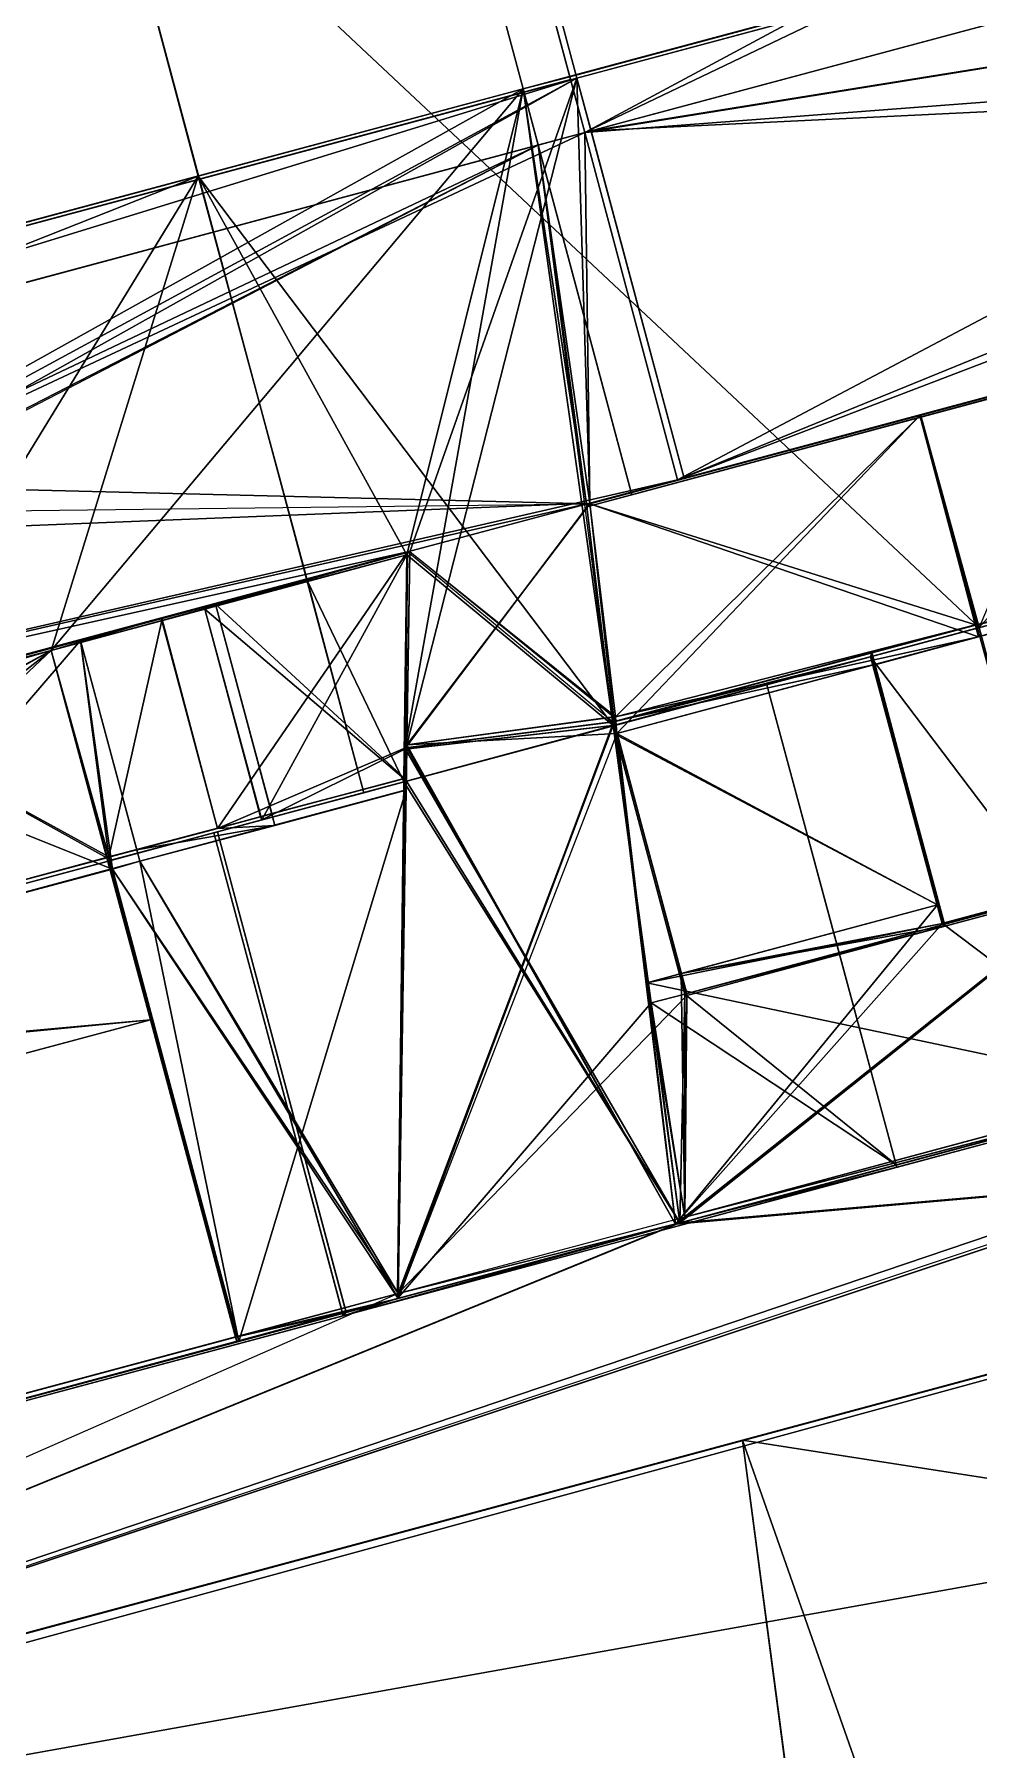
# Model space of a CAD drawing. Header units: metres. Extents: x -3 to 91.7, y -102.4 to -12.1.
# Drawn here: x 43.28 to 56.5, y -50.55 to -26.55 of the extents above; entities that cross this region are included whole.
import ezdxf

# ---------------------------------------------------------------- set-up
doc = ezdxf.new("R2010")
doc.units = ezdxf.units.M

msp = doc.modelspace()

# ---------------------------------------------------------------- linework, layer by layer
at = {"layer": 'Building Shading', "color": 195}
for points in [[(63.57, -75.74, 24.23), (59.44, -44.54, 24.23), (53.2, -46.22, 24.23)], [(57.09, -75.75, 24.23), (53.2, -46.22, 24.23), (59.44, -44.54, 24.23)], [(63.57, -75.74, 24.23), (53.2, -46.22, 24.23), (57.09, -75.75, 24.23)]]:
    msp.add_3dface(points, dxfattribs=at)
at = {"layer": 'THERMAL_ZONE_1', "color": 8}
for points in [[(56.51, -34.85, 8.99), (44.18, -23.28, 8.99), (63.59, -18.06, 8.99)], [(44.18, -23.28, 8.99), (34.32, -47.23, 8.99), (33.62, -44.62, 8.99)], [(44.18, -23.28, 8.99), (38.8, -39.6, 8.99), (34.32, -47.23, 8.99)], [(39.23, -31.04, 8.99), (37.62, -25.04, 8.99), (44.18, -23.28, 8.99)], [(44.18, -23.28, 8.99), (47.9, -37.16, 8.99), (38.8, -39.6, 8.99)], [(56.51, -34.85, 8.99), (47.9, -37.16, 8.99), (44.18, -23.28, 8.99)], [(55.36, -42.4, 8.99), (53.54, -35.65, 8.99), (56.51, -34.85, 8.99), (58.32, -41.61, 8.99)], [(79.76, -35.75, 8.99), (70.35, -41.61, 8.99), (28.76, -52.8, 8.99)], [(47.61, -44.48, 8.99), (45.8, -37.72, 8.99), (53.54, -35.65, 8.99), (55.36, -42.4, 8.99)], [(40.61, -46.35, 8.99), (38.8, -39.6, 8.99), (45.8, -37.72, 8.99), (47.61, -44.48, 8.99)]]:
    msp.add_3dface(points, dxfattribs=at)
at = {"layer": 'THERMAL_ZONE_1', "color": 15}
for points in [[(65, -23.33, 10.52), (63.59, -18.06, 10.52), (48.72, -22.06, 10.52), (50.13, -27.31, 10.52)], [(50.13, -27.31, 10.52), (48.72, -22.06, 10.52), (44.18, -23.28, 10.52), (45.58, -28.53, 10.52)], [(45.58, -28.53, 10.52), (44.18, -23.28, 10.52), (37.62, -25.04, 10.52), (39.03, -30.29, 10.52)], [(66.52, -29, 10.52), (65, -23.33, 10.52), (50.13, -27.31, 10.52), (51.65, -32.99, 10.52)], [(51.39, -36.22, 10.52), (50.13, -27.31, 10.52), (45.58, -28.53, 10.52)], [(51.02, -33.16, 10.52), (51.65, -32.99, 10.52), (50.13, -27.31, 10.52)], [(51.39, -36.22, 10.52), (51.02, -33.16, 10.52), (50.13, -27.31, 10.52)], [(38.8, -39.6, 10.52), (43.52, -35.17, 10.52), (45.58, -28.53, 10.52)], [(38.8, -39.6, 10.52), (45.58, -28.53, 10.52), (39.23, -31.04, 10.52)], [(45.58, -28.53, 10.52), (39.03, -30.29, 10.52), (39.23, -31.04, 10.52)], [(43.52, -35.17, 10.52), (47.11, -34.2, 10.52), (45.58, -28.53, 10.52)], [(45.58, -28.53, 10.52), (47.11, -34.2, 10.52), (48.5, -33.83, 10.52)], [(51.39, -36.22, 10.52), (45.58, -28.53, 10.52), (48.5, -33.83, 10.52)], [(56.51, -34.85, 10.52), (60.24, -30.68, 10.52), (55.7, -31.9, 10.52)], [(56.49, -34.86, 10.52), (55.7, -31.9, 10.52), (51.02, -33.16, 10.52), (51.39, -36.22, 10.52)], [(56.51, -34.85, 10.52), (55.7, -31.9, 10.52), (56.49, -34.86, 10.52)], [(48.46, -37.01, 10.52), (48.5, -33.83, 10.52), (47.11, -34.2, 10.52)], [(48.46, -37.01, 10.52), (48.47, -36.55, 10.52), (48.5, -33.83, 10.52)], [(51.39, -36.22, 10.52), (48.5, -33.83, 10.52), (48.47, -36.55, 10.52)], [(47.9, -37.16, 10.52), (47.11, -34.2, 10.52), (45.67, -34.59, 10.52), (46.47, -37.54, 10.52)], [(48.46, -37.01, 10.52), (47.11, -34.2, 10.52), (47.9, -37.16, 10.52)], [(46.47, -37.54, 10.52), (45.67, -34.59, 10.52), (43.52, -35.17, 10.52), (44.32, -38.12, 10.52)], [(57.52, -38.6, 10.52), (56.49, -34.86, 10.52), (54.99, -35.26, 10.52)], [(57.52, -38.6, 10.52), (56.51, -34.85, 10.52), (56.49, -34.86, 10.52)], [(38.8, -39.6, 10.52), (44.32, -38.12, 10.52), (43.52, -35.17, 10.52)], [(56, -39.01, 10.52), (54.99, -35.26, 10.52), (53.54, -35.65, 10.52), (54.55, -39.4, 10.52)], [(57.52, -38.6, 10.52), (54.99, -35.26, 10.52), (56, -39.01, 10.52)], [(54.55, -39.4, 10.52), (53.54, -35.65, 10.52), (51.39, -36.22, 10.52), (52.39, -39.98, 10.52)], [(28.76, -52.8, 10.52), (70.35, -41.61, 10.52), (79.73, -35.84, 10.52)], [(52.32, -43.18, 10.52), (51.39, -36.22, 10.52), (48.46, -37.01, 10.52)], [(51.38, -36.22, 10.52), (48.47, -36.55, 10.52), (48.46, -37.01, 10.52)], [(51.92, -40.1, 10.52), (52.39, -39.98, 10.52), (51.39, -36.22, 10.52)], [(52.32, -43.18, 10.52), (51.92, -40.1, 10.52), (51.39, -36.22, 10.52)], [(48.37, -44.24, 10.52), (48.46, -37.01, 10.52), (45.85, -37.71, 10.52), (47.65, -44.43, 10.52)], [(52.32, -43.18, 10.52), (48.46, -37.01, 10.52), (48.37, -44.24, 10.52)], [(47.6, -44.44, 10.52), (45.8, -37.72, 10.52), (44.32, -38.12, 10.52), (46.12, -44.84, 10.52)], [(47.65, -44.43, 10.52), (45.85, -37.71, 10.52), (45.8, -37.72, 10.52), (47.6, -44.44, 10.52)], [(44.91, -40.34, 10.52), (44.32, -38.12, 10.52), (38.8, -39.6, 10.52), (39.39, -41.81, 10.52)], [(58.31, -41.58, 10.52), (57.52, -38.6, 10.52), (54.55, -39.4, 10.52), (55.35, -42.37, 10.52)], [(55.35, -42.37, 10.52), (54.55, -39.4, 10.52), (52.39, -39.98, 10.52)], [(55.35, -42.37, 10.52), (52.39, -39.98, 10.52), (51.92, -40.1, 10.52)], [(55.35, -42.37, 10.52), (51.92, -40.1, 10.52), (52.32, -43.18, 10.52)], [(46.12, -44.84, 10.52), (44.91, -40.34, 10.52), (41.84, -41.16, 10.52), (43.05, -45.66, 10.52)], [(59.93, -41.18, 10.52), (58.32, -41.61, 10.52), (40.61, -46.35, 10.52)], [(58.32, -41.61, 10.52), (58.31, -41.58, 10.52), (55.35, -42.37, 10.52), (55.36, -42.4, 10.52)], [(47.61, -44.48, 10.52), (55.36, -42.4, 10.52), (52.32, -43.18, 10.52)], [(55.36, -42.4, 10.52), (55.35, -42.37, 10.52), (52.32, -43.18, 10.52)], [(52.32, -43.18, 10.52), (48.37, -44.24, 10.52), (47.61, -44.48, 10.52)], [(48.37, -44.24, 10.52), (47.65, -44.43, 10.52), (47.61, -44.48, 10.52)], [(47.61, -44.48, 10.52), (47.6, -44.44, 10.52), (40.6, -46.32, 10.52), (40.61, -46.35, 10.52)], [(47.65, -44.43, 10.52), (47.6, -44.44, 10.52), (47.61, -44.48, 10.52)]]:
    msp.add_3dface(points, dxfattribs=at)
at = {"layer": 'THERMAL_ZONE_1', "color": 43}
msp.add_3dface([(28.76, -52.8, 10.52), (28.76, -52.8, 8.99), (70.35, -41.61, 8.99), (70.35, -41.61, 10.52)], dxfattribs=at)
at = {"layer": 'THERMAL_ZONE_3', "color": 8}
for points in [[(50.13, -27.31, 13.56), (48.72, -22.06, 13.56), (77.79, -14.24, 13.56), (79.2, -19.52, 13.56)], [(51.65, -32.99, 13.56), (50.13, -27.31, 13.56), (79.2, -19.52, 13.56), (80.72, -25.2, 13.56)], [(16.72, -36.26, 13.56), (15.32, -31.04, 13.56), (48.72, -22.06, 13.56), (50.13, -27.31, 13.56)], [(28.12, -39.59, 13.56), (16.72, -36.26, 13.56), (50.13, -27.31, 13.56)], [(28.12, -39.59, 13.56), (50.13, -27.31, 13.56), (43.52, -35.17, 13.56)], [(50.13, -27.31, 13.56), (48.5, -33.83, 13.56), (43.52, -35.17, 13.56)], [(50.13, -27.31, 13.56), (51.39, -36.22, 13.56), (48.47, -36.55, 13.56)], [(50.13, -27.31, 13.56), (48.47, -36.55, 13.56), (48.5, -33.83, 13.56)], [(50.13, -27.31, 13.56), (51.65, -32.99, 13.56), (51.02, -33.16, 13.56)], [(50.13, -27.31, 13.56), (51.02, -33.16, 13.56), (51.39, -36.22, 13.56)], [(56.49, -34.86, 13.56), (55.7, -31.9, 13.56), (60.24, -30.68, 13.56), (61.04, -33.64, 13.56)], [(51.39, -36.22, 13.56), (51.02, -33.16, 13.56), (55.7, -31.9, 13.56), (56.49, -34.86, 13.56)], [(56, -39.01, 13.56), (54.99, -35.26, 13.56), (61.92, -33.4, 13.56), (62.93, -37.15, 13.56)], [(46.47, -37.54, 13.56), (45.67, -34.59, 13.56), (48.5, -33.83, 13.56)], [(46.47, -37.54, 13.56), (48.5, -33.83, 13.56), (48.47, -36.55, 13.56)], [(44.32, -38.12, 13.56), (43.52, -35.17, 13.56), (45.67, -34.59, 13.56), (46.47, -37.54, 13.56)], [(28.12, -39.59, 13.56), (43.52, -35.17, 13.56), (31.17, -41.83, 13.56)], [(43.52, -35.17, 13.56), (32.11, -41.58, 13.56), (31.17, -41.83, 13.56)], [(43.52, -35.17, 13.56), (32.65, -43.62, 13.56), (32.11, -41.58, 13.56)], [(43.52, -35.17, 13.56), (44.91, -40.34, 13.56), (32.65, -43.62, 13.56)], [(52.39, -39.98, 13.56), (51.39, -36.22, 13.56), (54.99, -35.26, 13.56), (56, -39.01, 13.56)], [(79.73, -35.84, 13.56), (70.35, -41.61, 13.56), (28.73, -52.81, 13.56)], [(48.37, -44.24, 13.56), (48.47, -36.55, 13.56), (51.39, -36.22, 13.56)], [(48.37, -44.24, 13.56), (51.39, -36.22, 13.56), (51.92, -40.1, 13.56)], [(51.39, -36.22, 13.56), (52.39, -39.98, 13.56), (51.92, -40.1, 13.56)], [(46.47, -37.54, 13.56), (48.47, -36.55, 13.56), (48.46, -37.01, 13.56)], [(47.65, -44.43, 13.56), (45.85, -37.71, 13.56), (48.46, -37.01, 13.56), (48.37, -44.24, 13.56)], [(46.12, -44.84, 13.56), (44.32, -38.12, 13.56), (45.85, -37.71, 13.56), (47.65, -44.43, 13.56)], [(52.32, -43.18, 13.56), (52.39, -39.98, 13.56), (58.34, -38.38, 13.56)], [(52.32, -43.18, 13.56), (58.34, -38.38, 13.56), (59.13, -41.36, 13.56)], [(52.32, -43.18, 13.56), (51.92, -40.1, 13.56), (52.39, -39.98, 13.56)], [(48.37, -44.24, 13.56), (51.92, -40.1, 13.56), (52.32, -43.18, 13.56)], [(43.05, -45.66, 13.56), (41.84, -41.16, 13.56), (44.91, -40.34, 13.56), (46.12, -44.84, 13.56)], [(30.64, -48.99, 13.56), (52.32, -43.18, 13.56), (59.13, -41.36, 13.56)], [(30.64, -48.99, 13.56), (48.37, -44.24, 13.56), (52.32, -43.18, 13.56)], [(30.64, -48.99, 13.56), (32.92, -48.38, 13.56), (48.37, -44.24, 13.56)]]:
    msp.add_3dface(points, dxfattribs=at)
at = {"layer": 'THERMAL_ZONE_3', "color": 15}
for points in [[(72.03, -21.44, 15.09), (49.37, -21.88, 15.09), (50.78, -27.14, 15.09)], [(72.24, -22.23, 15.09), (72.03, -21.44, 15.09), (50.78, -27.14, 15.09), (50.99, -27.92, 15.09)], [(50.13, -27.31, 15.09), (48.72, -22.06, 15.09), (26.69, -27.98, 15.09), (28.09, -33.22, 15.09)], [(50.78, -27.14, 15.09), (49.37, -21.88, 15.09), (48.72, -22.06, 15.09), (50.13, -27.31, 15.09)], [(72.82, -24.4, 15.09), (72.24, -22.23, 15.09), (50.99, -27.92, 15.09)], [(78.1, -25.86, 15.09), (72.82, -24.4, 15.09), (50.99, -27.92, 15.09)], [(78.1, -25.86, 15.09), (50.99, -27.92, 15.09), (52.29, -32.78, 15.09)], [(50.34, -28.1, 15.09), (50.13, -27.31, 15.09), (28.09, -33.22, 15.09), (28.3, -34, 15.09)], [(50.99, -27.92, 15.09), (50.78, -27.14, 15.09), (50.13, -27.31, 15.09), (50.34, -28.1, 15.09)], [(52.29, -32.78, 15.09), (50.99, -27.92, 15.09), (50.34, -28.1, 15.09), (51.64, -32.96, 15.09)], [(50.34, -28.1, 15.09), (29.38, -38.04, 15.09), (28.09, -39.53, 15.09)], [(50.34, -28.1, 15.09), (28.09, -39.53, 15.09), (28.12, -39.59, 15.09)], [(50.34, -28.1, 15.09), (28.3, -34, 15.09), (29.38, -38.04, 15.09)], [(51.06, -33.11, 15.09), (51.64, -32.96, 15.09), (50.34, -28.1, 15.09)], [(51.02, -33.16, 15.09), (51.06, -33.11, 15.09), (50.34, -28.1, 15.09)], [(51.38, -36.17, 15.09), (51.02, -33.16, 15.09), (50.34, -28.1, 15.09)], [(60.24, -30.69, 15.09), (60.23, -30.65, 15.09), (55.69, -31.87, 15.09), (55.7, -31.9, 15.09)], [(61.02, -33.59, 15.09), (60.24, -30.69, 15.09), (55.7, -31.9, 15.09), (56.48, -34.81, 15.09)], [(56.48, -34.81, 15.09), (55.7, -31.9, 15.09), (51.06, -33.15, 15.09), (51.4, -36.17, 15.09)], [(55.7, -31.9, 15.09), (55.69, -31.87, 15.09), (51.64, -32.96, 15.09), (51.65, -32.99, 15.09)], [(51.02, -33.16, 15.09), (51.06, -33.15, 15.09), (51.06, -33.11, 15.09)], [(62.93, -37.15, 15.09), (61.92, -33.4, 15.09), (55.02, -35.25, 15.09), (56.02, -39, 15.09)], [(61.04, -33.64, 15.09), (61.02, -33.59, 15.09), (56.48, -34.81, 15.09), (56.49, -34.86, 15.09)], [(48.51, -33.79, 15.09), (45.06, -34.72, 15.09), (45.07, -34.75, 15.09)], [(48.51, -33.79, 15.09), (45.07, -34.75, 15.09), (48.5, -33.83, 15.09)], [(48.46, -36.96, 15.09), (48.5, -33.83, 15.09), (45.67, -34.59, 15.09)], [(48.46, -36.96, 15.09), (48.47, -36.55, 15.09), (48.5, -33.83, 15.09)], [(48.48, -36.53, 15.09), (48.51, -33.79, 15.09), (48.5, -33.83, 15.09)], [(48.51, -33.79, 15.09), (48.48, -36.53, 15.09), (51.38, -36.17, 15.09)], [(43.52, -35.17, 15.09), (45.06, -34.72, 15.09), (40.48, -35.95, 15.09)], [(43.52, -35.17, 15.09), (45.07, -34.75, 15.09), (45.06, -34.72, 15.09)], [(44.33, -38.06, 15.09), (45.07, -34.75, 15.09), (43.52, -35.17, 15.09)], [(44.33, -38.06, 15.09), (45.85, -37.66, 15.09), (45.07, -34.75, 15.09)], [(46.45, -37.5, 15.09), (45.67, -34.59, 15.09), (45.07, -34.75, 15.09), (45.85, -37.66, 15.09)], [(48.46, -36.96, 15.09), (45.67, -34.59, 15.09), (46.45, -37.5, 15.09)], [(44.3, -38.07, 15.09), (43.52, -35.17, 15.09), (40.48, -35.95, 15.09)], [(44.33, -38.06, 15.09), (43.52, -35.17, 15.09), (44.3, -38.07, 15.09)], [(54.99, -35.26, 15.09), (55.01, -35.2, 15.09), (51.4, -36.17, 15.09)], [(54.99, -35.26, 15.09), (51.4, -36.17, 15.09), (51.41, -36.22, 15.09)], [(56, -39.01, 15.09), (54.99, -35.26, 15.09), (51.41, -36.22, 15.09), (52.42, -39.97, 15.09)], [(54.99, -35.26, 15.09), (55.02, -35.25, 15.09), (55.01, -35.2, 15.09)], [(56.02, -39, 15.09), (55.02, -35.25, 15.09), (54.99, -35.26, 15.09), (56, -39.01, 15.09)], [(44.3, -38.07, 15.09), (40.48, -35.95, 15.09), (41.27, -38.88, 15.09)], [(51.39, -36.22, 15.09), (51.38, -36.17, 15.09), (48.48, -36.53, 15.09), (48.48, -36.55, 15.09)], [(52.32, -43.18, 15.09), (51.39, -36.22, 15.09), (48.48, -36.55, 15.09)], [(51.92, -40.1, 15.09), (52.39, -39.98, 15.09), (51.39, -36.22, 15.09)], [(52.32, -43.18, 15.09), (51.92, -40.1, 15.09), (51.39, -36.22, 15.09)], [(52.32, -43.18, 15.09), (48.48, -36.55, 15.09), (48.47, -36.96, 15.09)], [(48.46, -37.01, 15.09), (48.46, -36.96, 15.09), (46.45, -37.5, 15.09), (46.47, -37.54, 15.09)], [(52.32, -43.18, 15.09), (48.47, -36.96, 15.09), (48.38, -44.17, 15.09)], [(48.37, -44.17, 15.09), (48.46, -37.01, 15.09), (45.85, -37.71, 15.09), (47.63, -44.37, 15.09)], [(46.47, -37.54, 15.09), (46.45, -37.5, 15.09), (44.33, -38.06, 15.09), (44.34, -38.11, 15.09)], [(47.63, -44.37, 15.09), (45.85, -37.71, 15.09), (44.34, -38.11, 15.09), (46.12, -44.77, 15.09)], [(44.91, -40.34, 15.09), (44.3, -38.07, 15.09), (31.16, -41.59, 15.09)], [(44.91, -40.34, 15.09), (44.32, -38.12, 15.09), (44.3, -38.07, 15.09)], [(46.12, -44.77, 15.09), (44.34, -38.11, 15.09), (44.32, -38.12, 15.09), (46.1, -44.78, 15.09)], [(59.12, -41.29, 15.09), (58.34, -38.41, 15.09), (52.42, -40, 15.09), (52.39, -43.1, 15.09)], [(56.03, -39.03, 15.09), (56, -39.01, 15.09), (52.42, -39.97, 15.09)], [(56.03, -39.03, 15.09), (52.42, -39.97, 15.09), (52.42, -40, 15.09)], [(56.03, -39.03, 15.09), (56.02, -39, 15.09), (56, -39.01, 15.09)], [(52.39, -43.1, 15.09), (52.39, -39.98, 15.09), (51.92, -40.1, 15.09)], [(52.39, -43.1, 15.09), (52.42, -39.97, 15.09), (52.39, -39.98, 15.09)], [(52.39, -43.1, 15.09), (51.92, -40.1, 15.09), (52.32, -43.18, 15.09)], [(44.91, -40.34, 15.09), (31.16, -41.59, 15.09), (32.11, -41.58, 15.09)], [(44.91, -40.34, 15.09), (32.11, -41.58, 15.09), (32.65, -43.62, 15.09)], [(46.1, -44.78, 15.09), (44.91, -40.34, 15.09), (41.84, -41.16, 15.09), (43.04, -45.6, 15.09)], [(70.35, -41.61, 15.09), (59.13, -41.36, 15.09), (52.32, -43.18, 15.09)], [(59.13, -41.36, 15.09), (52.39, -43.1, 15.09), (52.32, -43.18, 15.09)], [(59.13, -41.36, 15.09), (59.12, -41.29, 15.09), (52.39, -43.1, 15.09)], [(28.75, -52.8, 15.09), (70.35, -41.61, 15.09), (52.32, -43.18, 15.09)], [(52.32, -43.18, 15.09), (32.92, -48.38, 15.09), (28.75, -52.8, 15.09)], [(52.32, -43.18, 15.09), (48.37, -44.24, 15.09), (32.92, -48.38, 15.09)], [(52.32, -43.18, 15.09), (48.38, -44.17, 15.09), (48.37, -44.24, 15.09)], [(47.65, -44.43, 15.09), (47.63, -44.37, 15.09), (46.12, -44.77, 15.09)], [(47.65, -44.43, 15.09), (46.12, -44.77, 15.09), (46.1, -44.78, 15.09)], [(47.65, -44.43, 15.09), (46.1, -44.78, 15.09), (46.12, -44.84, 15.09)], [(46.12, -44.84, 15.09), (46.1, -44.78, 15.09), (43.04, -45.6, 15.09), (43.05, -45.66, 15.09)]]:
    msp.add_3dface(points, dxfattribs=at)
at = {"layer": 'THERMAL_ZONE_3', "color": 43}
for points in [[(48.72, -22.06, 15.09), (48.72, -22.06, 13.56), (15.32, -31.04, 13.56), (15.32, -31.04, 15.09)], [(28.73, -52.81, 15.09), (28.73, -52.81, 13.56), (70.35, -41.61, 13.56), (70.35, -41.61, 15.09)]]:
    msp.add_3dface(points, dxfattribs=at)
at = {"layer": 'THERMAL_ZONE_5', "color": 8}
for points in [[(50.99, -27.92, 18.14), (49.37, -21.88, 18.14), (75.18, -14.94, 18.14)], [(50.99, -27.92, 18.14), (75.18, -14.94, 18.14), (71.17, -18.26, 18.14)], [(50.99, -27.92, 18.14), (71.17, -18.26, 18.14), (72.24, -22.23, 18.14)], [(28.3, -34, 18.14), (26.69, -27.98, 18.14), (49.37, -21.88, 18.14), (50.99, -27.92, 18.14)], [(52.29, -32.78, 18.14), (50.99, -27.92, 18.14), (72.24, -22.23, 18.14)], [(52.29, -32.78, 18.14), (72.24, -22.23, 18.14), (72.82, -24.4, 18.14)], [(52.29, -32.78, 18.14), (72.82, -24.4, 18.14), (77.39, -23.18, 18.14)], [(52.29, -32.78, 18.14), (77.39, -23.18, 18.14), (78.1, -25.86, 18.14)], [(29.38, -38.04, 18.14), (28.3, -34, 18.14), (50.99, -27.92, 18.14)], [(29.38, -38.04, 18.14), (50.99, -27.92, 18.14), (52.29, -32.78, 18.14)], [(56.48, -34.81, 18.14), (55.69, -31.87, 18.14), (60.23, -30.65, 18.14), (61.02, -33.59, 18.14)], [(51.4, -36.17, 18.14), (51.06, -33.11, 18.14), (55.69, -31.87, 18.14), (56.48, -34.81, 18.14)], [(29.38, -38.04, 18.14), (52.29, -32.78, 18.14), (51.06, -33.11, 18.14)], [(29.38, -38.04, 18.14), (51.06, -33.11, 18.14), (48.51, -33.79, 18.14)], [(51.06, -33.11, 18.14), (51.4, -36.17, 18.14), (48.48, -36.53, 18.14)], [(51.06, -33.11, 18.14), (48.48, -36.53, 18.14), (48.51, -33.79, 18.14)], [(56.03, -39.03, 18.14), (55.01, -35.2, 18.14), (61.92, -33.35, 18.14), (62.94, -37.18, 18.14)], [(29.38, -38.04, 18.14), (48.51, -33.79, 18.14), (31.39, -38.38, 18.14)], [(45.85, -37.66, 18.14), (45.06, -34.72, 18.14), (48.51, -33.79, 18.14)], [(45.85, -37.66, 18.14), (48.51, -33.79, 18.14), (48.48, -36.53, 18.14)], [(41.27, -38.88, 18.14), (40.48, -35.95, 18.14), (45.06, -34.72, 18.14), (45.85, -37.66, 18.14)], [(52.42, -40, 18.14), (51.4, -36.17, 18.14), (55.01, -35.2, 18.14), (56.03, -39.03, 18.14)], [(48.38, -44.17, 18.14), (48.48, -36.53, 18.14), (51.4, -36.17, 18.14)], [(48.38, -44.17, 18.14), (51.4, -36.17, 18.14), (52.42, -40, 18.14)], [(76.5, -36.64, 18.14), (70.35, -41.61, 18.14), (28.75, -52.8, 18.14)], [(45.85, -37.66, 18.14), (48.48, -36.53, 18.14), (48.47, -36.96, 18.14)], [(48.38, -44.17, 18.14), (48.47, -36.96, 18.14), (48.48, -36.53, 18.14)], [(46.12, -44.77, 18.14), (44.33, -38.06, 18.14), (48.47, -36.96, 18.14), (48.38, -44.17, 18.14)], [(32.96, -48.3, 18.14), (31.16, -41.59, 18.14), (44.33, -38.06, 18.14), (46.12, -44.77, 18.14)], [(52.39, -43.1, 18.14), (52.42, -40, 18.14), (58.37, -38.4, 18.14), (59.14, -41.29, 18.14)], [(48.38, -44.17, 18.14), (52.42, -40, 18.14), (52.39, -43.1, 18.14)], [(26.59, -53.59, 18.14), (26.56, -53.39, 18.14), (70.35, -41.61, 18.14)], [(26.59, -53.59, 18.14), (70.35, -41.61, 18.14), (61.34, -47.37, 18.14)], [(28.75, -52.8, 18.14), (32.96, -48.3, 18.14), (48.38, -44.17, 18.14)], [(29.49, -75.77, 18.14), (26.59, -53.59, 18.14), (61.34, -47.37, 18.14)], [(61.34, -47.37, 18.14), (41.23, -75.76, 18.14), (29.49, -75.77, 18.14)], [(61.34, -47.37, 18.14), (64.67, -72.68, 18.14), (41.23, -75.76, 18.14)]]:
    msp.add_3dface(points, dxfattribs=at)
at = {"layer": 'THERMAL_ZONE_5', "color": 15}
for points in [[(68.57, -22.42, 19.66), (67.14, -17.1, 19.66), (49.46, -21.86, 19.66), (50.88, -27.16, 19.66)], [(72.24, -22.23, 19.66), (72.04, -21.49, 19.66), (50.88, -27.16, 19.66), (51.08, -27.9, 19.66)], [(50.79, -27.18, 19.66), (49.37, -21.88, 19.66), (29.13, -27.33, 19.66), (30.54, -32.61, 19.66)], [(50.88, -27.16, 19.66), (49.46, -21.86, 19.66), (49.37, -21.88, 19.66), (50.79, -27.18, 19.66)], [(72.82, -24.4, 19.66), (72.24, -22.23, 19.66), (51.08, -27.9, 19.66)], [(74.8, -26.75, 19.66), (72.82, -24.4, 19.66), (51.08, -27.9, 19.66)], [(74.8, -26.75, 19.66), (51.08, -27.9, 19.66), (52.38, -32.76, 19.66)], [(50.99, -27.92, 19.66), (50.79, -27.18, 19.66), (30.54, -32.61, 19.66), (30.74, -33.35, 19.66)], [(51.06, -33.11, 19.66), (50.99, -27.92, 19.66), (28.31, -34.02, 19.66)], [(52.38, -32.76, 19.66), (51.08, -27.9, 19.66), (50.99, -27.92, 19.66), (52.29, -32.78, 19.66)], [(51.06, -33.11, 19.66), (52.29, -32.78, 19.66), (50.99, -27.92, 19.66)], [(61.01, -33.59, 19.66), (60.23, -30.66, 19.66), (55.69, -31.88, 19.66), (56.48, -34.81, 19.66)], [(56.46, -34.81, 19.66), (55.68, -31.88, 19.66), (51.06, -33.12, 19.66)], [(51.06, -33.11, 19.66), (28.31, -34.02, 19.66), (29.38, -38.04, 19.66)], [(56.46, -34.81, 19.66), (51.06, -33.12, 19.66), (51.42, -36.1, 19.66)], [(62.92, -37.13, 19.66), (61.95, -33.52, 19.66), (55.05, -35.37, 19.66), (56.02, -38.98, 19.66)], [(61.06, -33.76, 19.66), (61.01, -33.59, 19.66), (56.48, -34.81, 19.66)], [(48.47, -36.96, 19.66), (48.51, -33.8, 19.66), (45.82, -34.52, 19.66)], [(48.47, -36.96, 19.66), (48.48, -36.53, 19.66), (48.51, -33.8, 19.66)], [(48.54, -33.79, 19.66), (48.5, -36.49, 19.66), (51.39, -36.1, 19.66)], [(61.06, -33.76, 19.66), (56.48, -34.81, 19.66), (56.5, -34.98, 19.66)], [(46.61, -37.45, 19.66), (45.82, -34.52, 19.66), (45.07, -34.72, 19.66), (45.85, -37.66, 19.66)], [(48.47, -36.96, 19.66), (45.82, -34.52, 19.66), (46.61, -37.45, 19.66)], [(45.85, -37.66, 19.66), (45.07, -34.72, 19.66), (43.93, -35.03, 19.66), (44.72, -37.96, 19.66)], [(44.33, -38.06, 19.66), (43.93, -35.03, 19.66), (40.48, -35.95, 19.66)], [(44.33, -38.06, 19.66), (44.72, -37.96, 19.66), (43.93, -35.03, 19.66)], [(56.46, -34.81, 19.66), (51.42, -36.1, 19.66), (51.42, -36.16, 19.66)], [(56.5, -34.98, 19.66), (56.46, -34.81, 19.66), (55.01, -35.2, 19.66), (55.05, -35.37, 19.66)], [(56.48, -34.81, 19.66), (56.46, -34.81, 19.66), (56.5, -34.98, 19.66)], [(55.03, -35.37, 19.66), (55.01, -35.2, 19.66), (51.42, -36.16, 19.66)], [(55.03, -35.37, 19.66), (55.05, -35.37, 19.66), (55.01, -35.2, 19.66)], [(55.03, -35.37, 19.66), (51.42, -36.16, 19.66), (51.44, -36.33, 19.66)], [(55.93, -38.73, 19.66), (55.03, -35.37, 19.66), (51.44, -36.33, 19.66)], [(44.33, -38.06, 19.66), (40.48, -35.95, 19.66), (41.27, -38.88, 19.66)], [(51.4, -36.17, 19.66), (51.39, -36.1, 19.66), (48.5, -36.49, 19.66), (48.5, -36.53, 19.66)], [(52.26, -43.2, 19.66), (51.4, -36.17, 19.66), (48.5, -36.53, 19.66)], [(52.26, -43.2, 19.66), (51.45, -36.36, 19.66), (51.4, -36.17, 19.66)], [(55.93, -38.73, 19.66), (51.44, -36.33, 19.66), (51.45, -36.36, 19.66)], [(52.34, -39.69, 19.66), (51.45, -36.36, 19.66), (51.86, -39.82, 19.66)], [(55.93, -38.73, 19.66), (51.45, -36.36, 19.66), (52.34, -39.69, 19.66)], [(28.75, -52.8, 19.66), (70.35, -41.61, 19.66), (76.5, -36.64, 19.66)], [(52.26, -43.2, 19.66), (48.5, -36.53, 19.66), (48.38, -44.24, 19.66)], [(48.47, -37.13, 19.66), (48.47, -36.96, 19.66), (46.61, -37.45, 19.66), (46.65, -37.62, 19.66)], [(48.38, -44.17, 19.66), (48.47, -37.13, 19.66), (44.76, -38.12, 19.66)], [(48.38, -44.24, 19.66), (48.49, -37.12, 19.66), (48.47, -37.13, 19.66)], [(48.38, -44.24, 19.66), (48.47, -37.13, 19.66), (48.38, -44.17, 19.66)], [(46.65, -37.62, 19.66), (45.85, -37.66, 19.66), (44.72, -37.96, 19.66)], [(46.65, -37.62, 19.66), (44.72, -37.96, 19.66), (44.76, -38.12, 19.66)], [(46.65, -37.62, 19.66), (46.61, -37.45, 19.66), (45.85, -37.66, 19.66)], [(44.37, -38.23, 19.66), (44.33, -38.06, 19.66), (40.17, -39.18, 19.66), (40.22, -39.34, 19.66)], [(48.38, -44.17, 19.66), (44.76, -38.12, 19.66), (44.38, -38.23, 19.66)], [(46.12, -44.77, 19.66), (44.37, -38.23, 19.66), (39.63, -39.5, 19.66), (41.39, -46.04, 19.66)], [(48.38, -44.17, 19.66), (44.38, -38.23, 19.66), (46.13, -44.77, 19.66)], [(58.35, -38.41, 19.66), (58.34, -38.36, 19.66), (56.02, -38.98, 19.66), (56.03, -39.03, 19.66)], [(59.13, -41.29, 19.66), (58.35, -38.41, 19.66), (52.42, -40, 19.66), (52.39, -43.1, 19.66)], [(56, -38.99, 19.66), (55.93, -38.73, 19.66), (52.34, -39.69, 19.66)], [(56.03, -39.03, 19.66), (56, -38.99, 19.66), (52.34, -39.69, 19.66)], [(56.03, -39.03, 19.66), (52.34, -39.69, 19.66), (52.42, -40, 19.66)], [(56.03, -39.03, 19.66), (56.02, -38.98, 19.66), (56, -38.99, 19.66)], [(52.39, -43.1, 19.66), (52.34, -39.69, 19.66), (51.86, -39.82, 19.66)], [(52.39, -43.1, 19.66), (51.86, -39.82, 19.66), (52.26, -43.2, 19.66)], [(52.39, -43.1, 19.66), (52.42, -40, 19.66), (52.34, -39.69, 19.66)], [(59.14, -41.36, 19.66), (52.39, -43.1, 19.66), (52.26, -43.2, 19.66)], [(59.14, -41.36, 19.66), (59.13, -41.29, 19.66), (52.39, -43.1, 19.66)], [(52.26, -43.2, 19.66), (48.38, -44.24, 19.66), (41.4, -46.11, 19.66)], [(48.38, -44.24, 19.66), (48.38, -44.17, 19.66), (46.13, -44.77, 19.66)], [(48.38, -44.24, 19.66), (46.13, -44.77, 19.66), (46.15, -44.84, 19.66)], [(60.19, -47.31, 19.66), (59.44, -44.54, 19.66), (53.2, -46.22, 19.66)], [(46.15, -44.84, 19.66), (46.13, -44.77, 19.66), (41.39, -46.04, 19.66), (41.4, -46.11, 19.66)], [(56.82, -73.71, 19.66), (53.2, -46.22, 19.66), (40.9, -49.53, 19.66), (44.29, -75.36, 19.66)], [(60.19, -47.31, 19.66), (53.2, -46.22, 19.66), (56.84, -73.71, 19.66)], [(41.23, -75.76, 19.66), (44.29, -75.36, 19.66), (40.9, -49.53, 19.66)]]:
    msp.add_3dface(points, dxfattribs=at)
at = {"layer": 'THERMAL_ZONE_5', "color": 43}
msp.add_3dface([(49.37, -21.88, 19.66), (49.37, -21.88, 18.14), (26.69, -27.98, 18.14), (26.69, -27.98, 19.66)], dxfattribs=at)
at = {"layer": 'THERMAL_ZONE_6', "color": 8}
for points in [[(50.88, -27.16, 22.71), (49.46, -21.86, 22.71), (67.14, -17.1, 22.71), (68.57, -22.42, 22.71)], [(52.38, -32.76, 22.71), (50.88, -27.16, 22.71), (73.3, -21.15, 22.71), (74.8, -26.75, 22.71)], [(30.54, -32.61, 22.71), (29.13, -27.33, 22.71), (49.46, -21.86, 22.71), (50.88, -27.16, 22.71)], [(28.12, -39.5, 22.71), (30.74, -33.36, 22.71), (50.88, -27.16, 22.71)], [(28.12, -39.5, 22.71), (50.88, -27.16, 22.71), (30.33, -38.67, 22.71)], [(50.88, -27.16, 22.71), (48.54, -33.79, 22.71), (30.33, -38.67, 22.71)], [(30.74, -33.36, 22.71), (30.54, -32.61, 22.71), (50.88, -27.16, 22.71)], [(50.88, -27.16, 22.71), (51.06, -33.12, 22.71), (48.5, -36.49, 22.71)], [(50.88, -27.16, 22.71), (48.5, -36.49, 22.71), (48.54, -33.79, 22.71)], [(50.88, -27.16, 22.71), (52.38, -32.76, 22.71), (51.06, -33.12, 22.71)], [(56.5, -34.98, 22.71), (55.68, -31.88, 22.71), (60.23, -30.66, 22.71), (61.06, -33.76, 22.71)], [(51.42, -36.1, 22.71), (51.06, -33.12, 22.71), (55.68, -31.88, 22.71)], [(51.44, -36.33, 22.71), (51.42, -36.1, 22.71), (55.68, -31.88, 22.71)], [(51.44, -36.33, 22.71), (55.68, -31.88, 22.71), (56.5, -34.98, 22.71)], [(51.06, -33.12, 22.71), (51.42, -36.1, 22.71), (48.5, -36.49, 22.71)], [(56, -38.99, 22.71), (55.03, -35.37, 22.71), (61.95, -33.52, 22.71), (62.92, -37.13, 22.71)], [(46.65, -37.62, 22.71), (45.82, -34.52, 22.71), (48.54, -33.79, 22.71), (48.49, -37.12, 22.71)], [(44.76, -38.12, 22.71), (43.93, -35.03, 22.71), (45.82, -34.52, 22.71), (46.65, -37.62, 22.71)], [(40.22, -39.34, 22.71), (39.39, -36.24, 22.71), (43.93, -35.03, 22.71)], [(40.22, -39.34, 22.71), (43.93, -35.03, 22.71), (44.76, -38.12, 22.71)], [(51.86, -39.82, 22.71), (51.44, -36.33, 22.71), (55.03, -35.37, 22.71), (55.93, -38.73, 22.71)], [(79.74, -35.84, 22.71), (70.35, -41.61, 22.71), (28.71, -52.81, 22.71)], [(48.38, -44.24, 22.71), (48.5, -36.49, 22.71), (51.42, -36.1, 22.71)], [(48.38, -44.24, 22.71), (51.42, -36.1, 22.71), (51.44, -36.33, 22.71)], [(46.15, -44.84, 22.71), (44.76, -38.12, 22.71), (48.49, -37.12, 22.71)], [(46.15, -44.84, 22.71), (48.49, -37.12, 22.71), (48.38, -44.24, 22.71)], [(40.22, -39.34, 22.71), (44.76, -38.12, 22.71), (44.38, -38.23, 22.71)], [(46.15, -44.84, 22.71), (44.38, -38.23, 22.71), (44.76, -38.12, 22.71)], [(41.4, -46.11, 22.71), (39.63, -39.5, 22.71), (44.38, -38.23, 22.71), (46.15, -44.84, 22.71)], [(52.26, -43.2, 22.71), (56, -38.99, 22.71), (58.34, -38.36, 22.71)], [(52.26, -43.2, 22.71), (58.34, -38.36, 22.71), (59.14, -41.36, 22.71)], [(52.26, -43.2, 22.71), (51.86, -39.82, 22.71), (55.93, -38.73, 22.71)], [(52.26, -43.2, 22.71), (55.93, -38.73, 22.71), (56, -38.99, 22.71)], [(30.66, -48.99, 22.71), (41.4, -46.11, 22.71), (48.38, -44.24, 22.71)], [(44.34, -75.76, 22.71), (40.9, -49.53, 22.71), (53.2, -46.22, 22.71), (57.09, -75.75, 22.71)]]:
    msp.add_3dface(points, dxfattribs=at)
at = {"layer": 'THERMAL_ZONE_6', "color": 15}
for points in [[(68.57, -22.42, 24.23), (67.14, -17.1, 24.23), (49.46, -21.86, 24.23), (50.88, -27.16, 24.23)], [(74.8, -26.75, 24.23), (73.3, -21.15, 24.23), (50.88, -27.16, 24.23), (52.38, -32.76, 24.23)], [(50.88, -27.16, 24.23), (49.46, -21.86, 24.23), (29.13, -27.33, 24.23), (30.54, -32.61, 24.23)], [(51.06, -33.12, 24.23), (50.88, -27.16, 24.23), (30.54, -32.61, 24.23)], [(51.06, -33.12, 24.23), (52.38, -32.76, 24.23), (50.88, -27.16, 24.23)], [(61.06, -33.76, 24.23), (60.23, -30.66, 24.23), (55.68, -31.88, 24.23), (56.5, -34.98, 24.23)], [(56.5, -34.98, 24.23), (55.68, -31.88, 24.23), (51.06, -33.12, 24.23)], [(51.06, -33.12, 24.23), (30.54, -32.61, 24.23), (30.74, -33.36, 24.23)], [(56.5, -34.98, 24.23), (51.06, -33.12, 24.23), (51.42, -36.1, 24.23)], [(62.92, -37.13, 24.23), (61.95, -33.52, 24.23), (55.03, -35.37, 24.23), (56, -38.99, 24.23)], [(48.49, -37.12, 24.23), (48.54, -33.79, 24.23), (45.82, -34.52, 24.23), (46.65, -37.62, 24.23)], [(48.54, -33.79, 24.23), (48.5, -36.49, 24.23), (51.42, -36.1, 24.23)], [(46.65, -37.62, 24.23), (45.82, -34.52, 24.23), (43.93, -35.03, 24.23), (44.76, -38.12, 24.23)], [(44.38, -38.23, 24.23), (43.93, -35.03, 24.23), (39.39, -36.24, 24.23)], [(44.38, -38.23, 24.23), (44.76, -38.12, 24.23), (43.93, -35.03, 24.23)], [(56.5, -34.98, 24.23), (51.42, -36.1, 24.23), (51.44, -36.33, 24.23)], [(55.93, -38.73, 24.23), (55.03, -35.37, 24.23), (51.44, -36.33, 24.23), (51.86, -39.82, 24.23)], [(44.38, -38.23, 24.23), (39.39, -36.24, 24.23), (40.22, -39.34, 24.23)], [(51.44, -36.33, 24.23), (51.42, -36.1, 24.23), (48.5, -36.49, 24.23)], [(52.26, -43.2, 24.23), (51.44, -36.33, 24.23), (48.5, -36.49, 24.23)], [(52.26, -43.2, 24.23), (48.5, -36.49, 24.23), (48.38, -44.24, 24.23)], [(48.38, -44.24, 24.23), (48.49, -37.12, 24.23), (44.76, -38.12, 24.23)], [(48.38, -44.24, 24.23), (44.76, -38.12, 24.23), (44.38, -38.23, 24.23)], [(46.15, -44.84, 24.23), (44.38, -38.23, 24.23), (39.63, -39.5, 24.23), (41.4, -46.11, 24.23)], [(48.38, -44.24, 24.23), (44.38, -38.23, 24.23), (46.15, -44.84, 24.23)], [(59.14, -41.36, 24.23), (58.34, -38.36, 24.23), (56, -38.99, 24.23)], [(56, -38.99, 24.23), (55.93, -38.73, 24.23), (51.86, -39.82, 24.23)], [(59.14, -41.36, 24.23), (56, -38.99, 24.23), (51.86, -39.82, 24.23)], [(59.14, -41.36, 24.23), (51.86, -39.82, 24.23), (52.26, -43.2, 24.23)], [(70.35, -41.61, 24.23), (59.14, -41.36, 24.23), (52.26, -43.2, 24.23)], [(28.71, -52.81, 24.23), (70.35, -41.61, 24.23), (52.26, -43.2, 24.23)], [(28.71, -52.81, 24.23), (52.26, -43.2, 24.23), (41.4, -46.11, 24.23)], [(52.26, -43.2, 24.23), (48.38, -44.24, 24.23), (41.4, -46.11, 24.23)], [(57.09, -75.75, 24.23), (53.2, -46.22, 24.23), (40.9, -49.53, 24.23), (44.34, -75.76, 24.23)]]:
    msp.add_3dface(points, dxfattribs=at)
at = {"layer": 'THERMAL_ZONE_6', "color": 43}
for points in [[(49.46, -21.86, 24.23), (49.46, -21.86, 22.71), (29.13, -27.33, 22.71), (29.13, -27.33, 24.23)], [(59.44, -44.54, 24.23), (53.2, -46.22, 24.23), (53.2, -46.22, 22.71), (59.44, -44.54, 22.71)], [(57.09, -75.75, 24.23), (57.09, -75.75, 22.71), (53.2, -46.22, 22.71), (53.2, -46.22, 24.23)], [(40.9, -49.53, 24.23), (40.9, -49.53, 22.71), (44.34, -75.76, 22.71), (44.34, -75.76, 24.23)]]:
    msp.add_3dface(points, dxfattribs=at)

doc.saveas('drawing.dxf')
